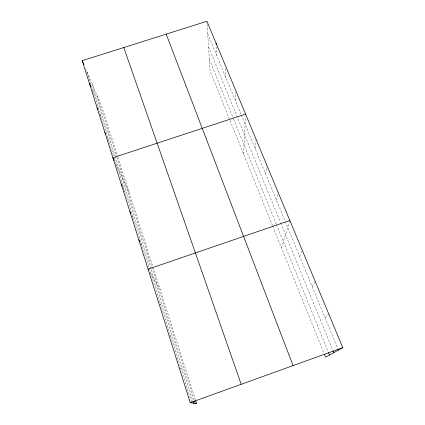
<?xml version="1.0" encoding="UTF-8"?>
<svg xmlns="http://www.w3.org/2000/svg" width="425" height="425" viewBox="0 0 425 425"><rect width="100%" height="100%" fill="white"/><g stroke="black" fill="none" stroke-linecap="round" stroke-linejoin="round"><path stroke-width="0.32" stroke-dasharray="2.12 1.59" d="M235.296 100.449L235.402 92.257M243.631 154.153L245.459 116.631M255.218 148.692L256.078 139.336M265.683 174.038L266.852 166.058M276.51 200.26L278.194 192.488M281.414 247.727L289.855 220.517M299.689 256.381L302.324 250.479M312.104 286.45L315.281 281.61M324.992 317.666L328.753 313.985M179.578 367.689L181.108 368.932M169.936 335.229L170.744 336.207M160.076 303.678L160.767 304.709M150.232 272.808L160.22 289.669M140.633 243.158L142.163 245.963M132.271 216.182L133.477 218.54M123.154 188.084L125.083 192.047M115.882 164.114L129.136 192.323M107.249 137.535L109.129 141.658M99.949 114.118L101.532 117.683M92.368 90.297L94.18 94.467M85.537 68.409L101.548 105.905L117.741 156.628M207.713 33.655L241.071 114.442M241.326 115.047L284.978 220.766M285.228 221.372L337.631 348.261M208.537 46.84L280.479 222.466M280.728 223.072L332.802 350.2M209.328 59.489L233.288 118.432M233.532 119.037L276.234 224.076M276.478 224.676L327.983 351.385M272.521 225.702L210.046 70.954L206.98 21.903M272.765 226.318L324.121 353.515M117.943 157.25L152.883 266.682M153.08 267.304L195.452 399.999M97.097 95.492L116.62 156.782M116.822 157.409L194.018 399.766M92.183 83.985L115.079 156.055M115.281 156.687L192.801 400.733M87.056 71.979L113.64 155.906M114.426 158.382L149.159 268.053M149.361 268.685L191.287 401.067M216.267 46.644L216.617 55.223M225.664 68.675L225.808 77.478"/><path stroke-width="0.64" d="M195.649 400.626L196.648 403.75L190.246 402.682L82.232 60.674L206.938 21.25L342.768 347.666L325.603 357.186L324.365 354.126M190.246 402.682L342.768 347.666M148.081 269.168L289.855 220.517M245.581 114.118L112.885 157.728L114.245 160.629M138.8 239.79L139.719 241.474M129.853 211.459L130.757 213.228M121.221 184.121L122.326 186.384M104.832 132.233L105.639 133.997M97.049 107.583L97.84 109.368M89.516 83.746L90.812 86.721M82.232 60.674L84.012 64.839M337.88 348.872L338.385 350.099M333.051 350.811L333.8 352.638M328.477 352.601L329.471 355.04M166.191 34.133L293.048 365.601M123.792 47.536L241.198 384.306M194.411 401.014L195.208 403.511M192.998 401.359L193.593 403.24M191.484 401.694L191.882 402.953M216.128 43.339L216.187 44.662"/></g></svg>
